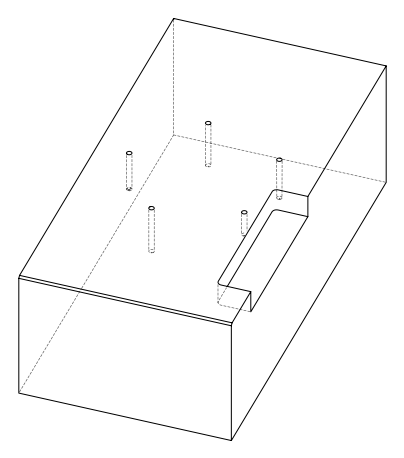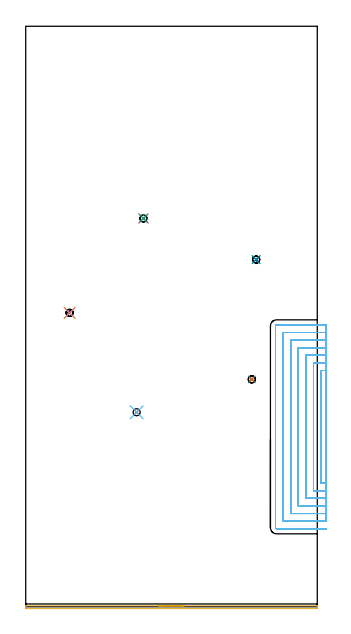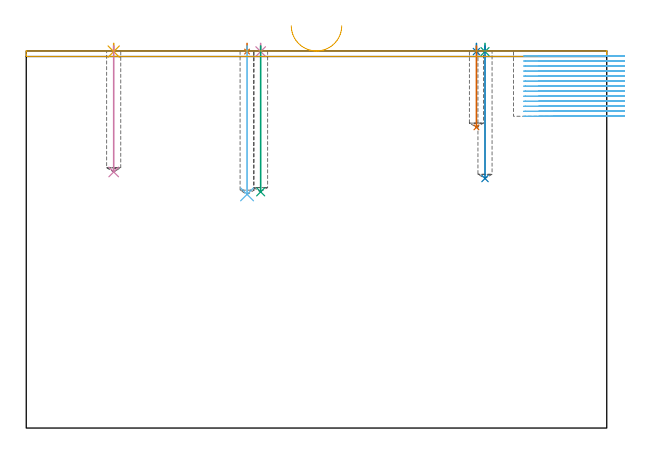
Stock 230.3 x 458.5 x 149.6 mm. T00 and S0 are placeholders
(PLAN: 12 operations, 3 tool changes, 74.1 min)
(1 SPOT_DRILL | STEP1POCKET | NXT0321_9005460120000 | 0.03 min | 45 mm3)
(2 SPOT_DRILL_1 | STEP1POCKET_1 | NXT0321_9005460120000 | 0.03 min | 31 mm3)
(3 SPOT_DRILL_2 | STEP1POCKET_2 | NXT0321_9005460120000 | 0.03 min | 10 mm3)
(4 SPOT_DRILL_3 | STEP1POCKET_3 | NXT0321_9005460120000 | 0.03 min | 10 mm3)
(5 SPOT_DRILL_4 | STEP1POCKET_4 | NXT0321_9005460120000 | 0.03 min | 5 mm3)
(6 DRILL_BLIND_HOLE_INTO_CENTER | STEP1POCKET | UGT0301_451 | 0.24 min | 1339 mm3)
(7 DRILL_BLIND_HOLE_INTO_CENTER_1 | STEP1POCKET_1 | UGT0301_451 | 0.13 min | 708 mm3)
(8 DRILL_BLIND_HOLE_INTO_CENTER_2 | STEP1POCKET_2 | UGT0301_451 | 0.21 min | 1196 mm3)
(9 DRILL_BLIND_HOLE_INTO_CENTER_3 | STEP1POCKET_3 | UGT0301_451 | 0.23 min | 1328 mm3)
(10 DRILL_BLIND_HOLE_INTO_CENTER_4 | STEP1POCKET_4 | UGT0301_451 | 0.2 min | 1132 mm3)
(11 AREA_MILL | FG_CHAMFER_SURFACE | UGT0205_001 | 1.99 min | 558 mm3)
(12 MILL_SLOT | SLOT_PARTIAL_RECTANGULAR | NXT0201_009 | Follow Part, ap 2, ae 75% | 70.99 min | 161745 mm3)
(TOOL NXT0321_9005460120000 | NC Spot Drill, 142deg, 12mm, Carbide, Uncoated | D12 PA142 FL30 Z2)
(TOOL UGT0301_451 | Carbide Drill 5.6 mm | D5.6 PA118 FL57 Z2)
(TOOL UGT0205_001 | Chamfer Mill 20 x 3 x 45 deg. | D20 FL50 Z2)
(TOOL NXT0201_009 | ENDMILL 8mm [2P460-0800-NA 1630] | D8 FL26 Z6)
(OP 1 SPOT_DRILL)
G17 G21 G94 G90
T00 M6
G54
G17 G0 G90 X87.6 Y153.6 S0 M3
G43 Z159.6 H0
G94 G81 G98 Z149.359 F250. R152.6
G80
M5
M2
(OP 2 SPOT_DRILL_1)
G17 G21 G94 G90
T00 M6
G54
G17 G0 G90 X178.6 Y179.6 S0 M3
G43 Z159.6 H0
G94 G81 G98 Z149.359 F250. R152.6
G80
M5
M2
(OP 3 SPOT_DRILL_2)
G17 G21 G94 G90
T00 M6
G54
G17 G0 G90 X182. Y274.2 S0 M3
G43 Z159.6 H0
G94 G81 G98 Z149.359 F250. R152.6
G80
M5
M2
(OP 4 SPOT_DRILL_3)
G17 G21 G94 G90
T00 M6
G54
G17 G0 G90 X93. Y306.7 S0 M3
G43 Z159.6 H0
G94 G81 G98 Z149.359 F250. R152.6
G80
M5
M2
(OP 5 SPOT_DRILL_4)
G17 G21 G94 G90
T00 M6
G54
G17 G0 G90 X34.7 Y232.1 S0 M3
G43 Z159.6 H0
G94 G81 G98 Z149.359 F250. R152.6
G80
M5
M2
(OP 6 DRILL_BLIND_HOLE_INTO_CENTER)
G17 G21 G94 G90
T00 M6
G54
G17 G0 G90 X87.6 Y153.6 S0 M3
G43 Z159.6 H0
G94 G81 G98 Z92.7 F250. R151.6
G80
M5
M2
(OP 7 DRILL_BLIND_HOLE_INTO_CENTER_1)
G17 G21 G94 G90
T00 M6
G54
G17 G0 G90 X178.6 Y179.6 S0 M3
G43 Z159.6 H0
G94 G81 G98 Z119.3 F250. R151.6
G80
M5
M2
(OP 8 DRILL_BLIND_HOLE_INTO_CENTER_2)
G17 G21 G94 G90
T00 M6
G54
G17 G0 G90 X182. Y274.2 S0 M3
G43 Z159.6 H0
G94 G81 G98 Z99. F250. R151.6
G80
M5
M2
(OP 9 DRILL_BLIND_HOLE_INTO_CENTER_3)
G17 G21 G94 G90
T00 M6
G54
G17 G0 G90 X93. Y306.7 S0 M3
G43 Z159.6 H0
G94 G81 G98 Z93.7 F250. R151.6
G80
M5
M2
(OP 10 DRILL_BLIND_HOLE_INTO_CENTER_4)
G17 G21 G94 G90
T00 M6
G54
G17 G0 G90 X34.7 Y232.1 S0 M3
G43 Z159.6 H0
G94 G81 G98 Z101.6 F250. R151.6
G80
M5
M2
(OP 11 AREA_MILL)
G17 G21 G94 G90
T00 M6
G54
G17 G0 G90 X105.15 Y0.7 S1061 M3
G43 Z159.6 H0
G94 G1 X105.188 Z158.728 F250.
X105.302 Z157.863
X105.491 Z157.012
X105.753 Z156.18
X106.087 Z155.374
X106.49 Z154.6
X106.958 Z153.864
X107.49 Z153.172
X108.079 Z152.529
X108.722 Z151.939
X109.414 Z151.408
X110.15 Z150.94
X110.924 Z150.537
X111.73 Z150.203
X112.562 Z149.941
X113.413 Z149.752
X114.278 Z149.638
X115.15 Z149.6
X230.154
X230.29 Y0.697 Z149.588
X230.296 Y0.661 Z149.552
X230.299 Y0.624 Z149.515
X230.3 Y0.546 Z149.445
Y-0.103 Z148.796
Y-0.697 Z148.202
X230.297 Y-1.266 Z147.63
X230.296 Y-1.491 Z147.405
X230.271 Y-1.494 Z147.404
X230.154 Y-1.5 Z147.4
X0.472
X0.146 Y-1.498 Z147.402
X0.029 Y-1.494 Z147.404
X0.005 Y-1.491 Z147.405
X0.003 Y-1.266 Z147.63
X0. Y-0.697 Z148.202
Y0.547 Z149.446
X0.004 Y0.625 Z149.517
X0.01 Y0.697 Z149.588
X0.146 Y0.7 Z149.6
X115.15
X116.022 Z149.638
X116.886 Z149.752
X117.738 Z149.941
X118.57 Z150.203
X119.376 Z150.537
X120.15 Z150.94
X120.886 Z151.408
X121.578 Z151.939
X122.221 Z152.529
X122.81 Z153.172
X123.341 Z153.864
X123.81 Z154.6
X124.213 Z155.374
X124.547 Z156.18
X124.809 Z157.012
X124.998 Z157.863
X125.112 Z158.728
X125.15 Z159.6
M5
M2
(OP 12 MILL_SLOT)
G17 G21 G94 G90
T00 M6
G54
G17 G0 G90 X237.3 Y186.6 S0 M3
G43 Z159.6 H1
Z147.608
G94 G1 X234.3 F250.
X233.3 F500.
Y97.6
X234.3
X237.3 F250.
Y192.6
X234.3
X227.3 F500.
Y91.6
X234.3
X237.3 F250.
Y198.6
X234.3
X221.3 F500.
Y85.6
X234.3
X237.3 F250.
Y204.6
X234.3
X215.3 F500.
Y79.6
X234.3
X237.3 F250.
Y210.6
X234.3
X209.3 F500.
Y73.6
X234.3
X237.3 F250.
Y216.6
X234.3
X203.3 F500.
Y67.6
X234.3
X237.3 F250.
Y222.6
X234.3
X198.1 F500.
G3 X197.3 Y221.8 R0.8
G1 Y62.4
G3 X198.1 Y61.6 R0.8
G1 X234.3
X237.3 F250.
G0 Y186.6 Z145.615
G1 X234.3
X233.3 F500.
Y97.6
X234.3
X237.3 F250.
Y192.6
X234.3
X227.3 F500.
Y91.6
X234.3
X237.3 F250.
Y198.6
X234.3
X221.3 F500.
Y85.6
X234.3
X237.3 F250.
Y204.6
X234.3
X215.3 F500.
Y79.6
X234.3
X237.3 F250.
Y210.6
X234.3
X209.3 F500.
Y73.6
X234.3
X237.3 F250.
Y216.6
X234.3
X203.3 F500.
Y67.6
X234.3
X237.3 F250.
Y222.6
X234.3
X198.1 F500.
G3 X197.3 Y221.8 R0.8
G1 Y62.4
G3 X198.1 Y61.6 R0.8
G1 X234.3
X237.3 F250.
G0 Y186.6 Z143.623
G1 X234.3
X233.3 F500.
Y97.6
X234.3
X237.3 F250.
Y192.6
X234.3
X227.3 F500.
Y91.6
X234.3
X237.3 F250.
Y198.6
X234.3
X221.3 F500.
Y85.6
X234.3
X237.3 F250.
Y204.6
X234.3
X215.3 F500.
Y79.6
X234.3
X237.3 F250.
Y210.6
X234.3
X209.3 F500.
Y73.6
X234.3
X237.3 F250.
Y216.6
X234.3
X203.3 F500.
Y67.6
X234.3
X237.3 F250.
Y222.6
X234.3
X198.1 F500.
G3 X197.3 Y221.8 R0.8
G1 Y62.4
G3 X198.1 Y61.6 R0.8
G1 X234.3
X237.3 F250.
G0 Y186.6 Z141.631
G1 X234.3
X233.3 F500.
Y97.6
X234.3
X237.3 F250.
Y192.6
X234.3
X227.3 F500.
Y91.6
X234.3
X237.3 F250.
Y198.6
X234.3
X221.3 F500.
Y85.6
X234.3
X237.3 F250.
Y204.6
X234.3
X215.3 F500.
Y79.6
X234.3
X237.3 F250.
Y210.6
X234.3
X209.3 F500.
Y73.6
X234.3
X237.3 F250.
Y216.6
X234.3
X203.3 F500.
Y67.6
X234.3
X237.3 F250.
Y222.6
X234.3
X198.1 F500.
G3 X197.3 Y221.8 R0.8
G1 Y62.4
G3 X198.1 Y61.6 R0.8
G1 X234.3
X237.3 F250.
G0 Y186.6 Z139.638
G1 X234.3
X233.3 F500.
Y97.6
X234.3
X237.3 F250.
Y192.6
X234.3
X227.3 F500.
Y91.6
X234.3
X237.3 F250.
Y198.6
X234.3
X221.3 F500.
Y85.6
X234.3
X237.3 F250.
Y204.6
X234.3
X215.3 F500.
Y79.6
X234.3
X237.3 F250.
Y210.6
X234.3
X209.3 F500.
Y73.6
X234.3
X237.3 F250.
Y216.6
X234.3
X203.3 F500.
Y67.6
X234.3
X237.3 F250.
Y222.6
X234.3
X198.1 F500.
G3 X197.3 Y221.8 R0.8
G1 Y62.4
G3 X198.1 Y61.6 R0.8
G1 X234.3
X237.3 F250.
G0 Y186.6 Z137.646
G1 X234.3
X233.3 F500.
Y97.6
X234.3
X237.3 F250.
Y192.6
X234.3
X227.3 F500.
Y91.6
X234.3
X237.3 F250.
Y198.6
X234.3
X221.3 F500.
Y85.6
X234.3
X237.3 F250.
Y204.6
X234.3
X215.3 F500.
Y79.6
X234.3
X237.3 F250.
Y210.6
X234.3
X209.3 F500.
Y73.6
X234.3
X237.3 F250.
Y216.6
X234.3
X203.3 F500.
Y67.6
X234.3
X237.3 F250.
Y222.6
X234.3
X198.1 F500.
G3 X197.3 Y221.8 R0.8
G1 Y62.4
G3 X198.1 Y61.6 R0.8
G1 X234.3
X237.3 F250.
G0 Y186.6 Z135.654
G1 X234.3
X233.3 F500.
Y97.6
X234.3
X237.3 F250.
Y192.6
X234.3
X227.3 F500.
Y91.6
X234.3
X237.3 F250.
Y198.6
X234.3
X221.3 F500.
Y85.6
X234.3
X237.3 F250.
Y204.6
X234.3
X215.3 F500.
Y79.6
X234.3
X237.3 F250.
Y210.6
X234.3
X209.3 F500.
Y73.6
X234.3
X237.3 F250.
Y216.6
X234.3
X203.3 F500.
Y67.6
X234.3
X237.3 F250.
Y222.6
X234.3
X198.1 F500.
G3 X197.3 Y221.8 R0.8
G1 Y62.4
G3 X198.1 Y61.6 R0.8
G1 X234.3
X237.3 F250.
G0 Y186.6 Z133.662
G1 X234.3
X233.3 F500.
Y97.6
X234.3
X237.3 F250.
Y192.6
X234.3
X227.3 F500.
Y91.6
X234.3
X237.3 F250.
Y198.6
X234.3
X221.3 F500.
Y85.6
X234.3
X237.3 F250.
Y204.6
X234.3
X215.3 F500.
Y79.6
X234.3
X237.3 F250.
Y210.6
X234.3
X209.3 F500.
Y73.6
X234.3
X237.3 F250.
Y216.6
X234.3
X203.3 F500.
Y67.6
X234.3
X237.3 F250.
Y222.6
X234.3
X198.1 F500.
G3 X197.3 Y221.8 R0.8
G1 Y62.4
G3 X198.1 Y61.6 R0.8
G1 X234.3
X237.3 F250.
G0 Y186.6 Z131.669
G1 X234.3
X233.3 F500.
Y97.6
X234.3
X237.3 F250.
Y192.6
X234.3
X227.3 F500.
Y91.6
X234.3
X237.3 F250.
Y198.6
X234.3
X221.3 F500.
Y85.6
X234.3
X237.3 F250.
Y204.6
X234.3
X215.3 F500.
Y79.6
X234.3
X237.3 F250.
Y210.6
X234.3
X209.3 F500.
Y73.6
X234.3
X237.3 F250.
Y216.6
X234.3
X203.3 F500.
Y67.6
X234.3
X237.3 F250.
Y222.6
X234.3
X198.1 F500.
G3 X197.3 Y221.8 R0.8
G1 Y62.4
G3 X198.1 Y61.6 R0.8
G1 X234.3
X237.3 F250.
G0 Y186.6 Z129.677
G1 X234.3
X233.3 F500.
Y97.6
X234.3
X237.3 F250.
Y192.6
X234.3
X227.3 F500.
Y91.6
X234.3
X237.3 F250.
Y198.6
X234.3
X221.3 F500.
Y85.6
X234.3
X237.3 F250.
Y204.6
X234.3
X215.3 F500.
Y79.6
X234.3
X237.3 F250.
Y210.6
X234.3
X209.3 F500.
Y73.6
X234.3
X237.3 F250.
Y216.6
X234.3
X203.3 F500.
Y67.6
X234.3
X237.3 F250.
Y222.6
X234.3
X198.1 F500.
G3 X197.3 Y221.8 R0.8
G1 Y62.4
G3 X198.1 Y61.6 R0.8
G1 X234.3
X237.3 F250.
G0 Y186.6 Z127.685
G1 X234.3
X233.3 F500.
Y97.6
X234.3
X237.3 F250.
Y192.6
X234.3
X227.3 F500.
Y91.6
X234.3
X237.3 F250.
Y198.6
X234.3
X221.3 F500.
Y85.6
X234.3
X237.3 F250.
Y204.6
X234.3
X215.3 F500.
Y79.6
X234.3
X237.3 F250.
Y210.6
X234.3
X209.3 F500.
Y73.6
X234.3
X237.3 F250.
Y216.6
X234.3
X203.3 F500.
Y67.6
X234.3
X237.3 F250.
Y222.6
X234.3
X198.1 F500.
G3 X197.3 Y221.8 R0.8
G1 Y62.4
G3 X198.1 Y61.6 R0.8
G1 X234.3
X237.3 F250.
G0 Y186.6 Z125.692
G1 X234.3
X233.3 F500.
Y97.6
X234.3
X237.3 F250.
Y192.6
X234.3
X227.3 F500.
Y91.6
X234.3
X237.3 F250.
Y198.6
X234.3
X221.3 F500.
Y85.6
X234.3
X237.3 F250.
Y204.6
X234.3
X215.3 F500.
Y79.6
X234.3
X237.3 F250.
Y210.6
X234.3
X209.3 F500.
Y73.6
X234.3
X237.3 F250.
Y216.6
X234.3
X203.3 F500.
Y67.6
X234.3
X237.3 F250.
Y222.6
X234.3
X198.1 F500.
G3 X197.3 Y221.8 R0.8
G1 Y62.4
G3 X198.1 Y61.6 R0.8
G1 X234.3
X237.3 F250.
G0 Y186.6 Z123.7
G1 X234.3
X233.3 F500.
Y97.6
X234.3
X237.3 F250.
Y192.6
X234.3
X227.3 F500.
Y91.6
X234.3
X237.3 F250.
Y198.6
X234.3
X221.3 F500.
Y85.6
X234.3
X237.3 F250.
Y204.6
X234.3
X215.3 F500.
Y79.6
X234.3
X237.3 F250.
Y210.6
X234.3
X209.3 F500.
Y73.6
X234.3
X237.3 F250.
Y216.6
X234.3
X203.3 F500.
Y67.6
X234.3
X237.3 F250.
Y222.6
X234.3
X198.1 F500.
G3 X197.3 Y221.8 R0.8
G1 Y62.4
G3 X198.1 Y61.6 R0.8
G1 X234.3
X237.3 F250.
G0 Z159.6
M5
M2
